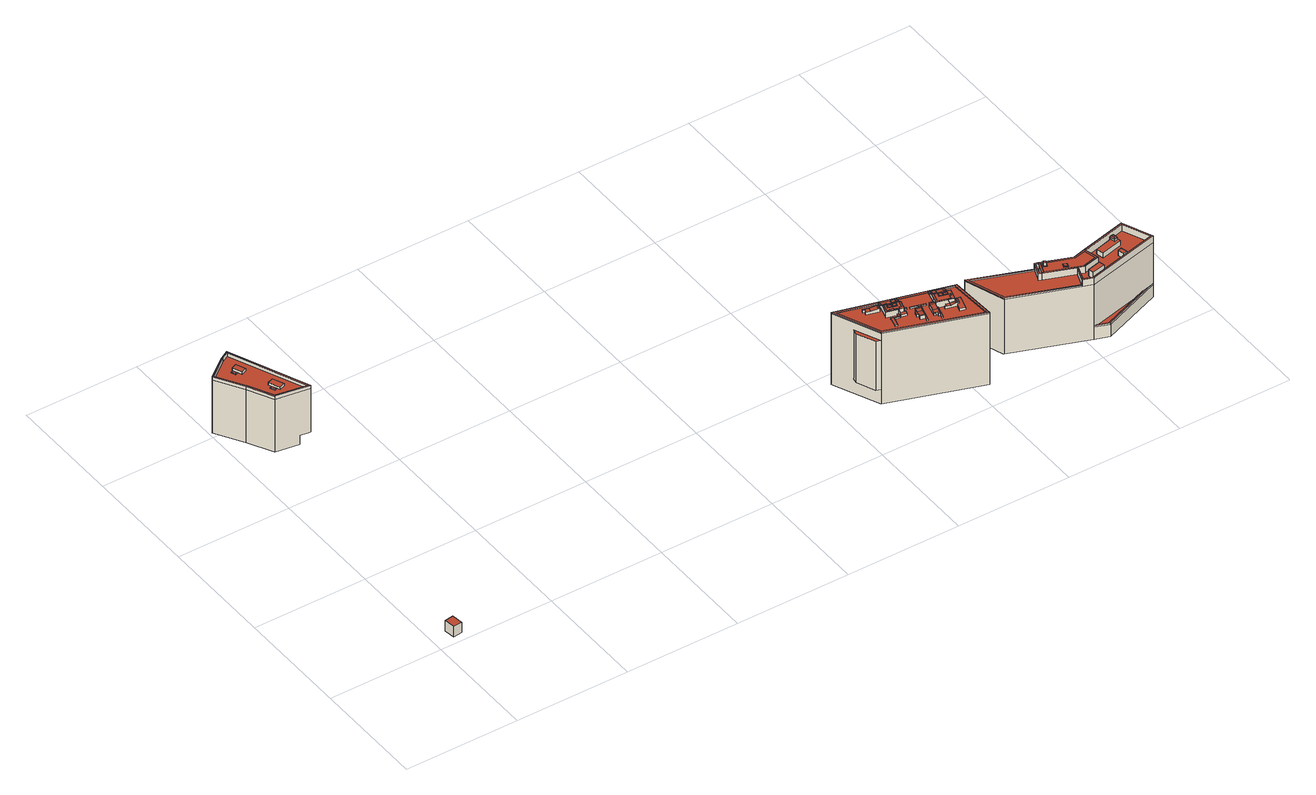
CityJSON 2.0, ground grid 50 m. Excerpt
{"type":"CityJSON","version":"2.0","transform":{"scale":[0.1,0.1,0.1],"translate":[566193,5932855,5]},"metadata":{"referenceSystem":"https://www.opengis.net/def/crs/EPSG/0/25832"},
"CityObjects":{
"building1":{"type":"Building","attributes":{"Grundfläche 2D":"18.792510","Grundhöhe NN":"8.189"},"geometry":[{"type":"Solid","lod":"3","boundaries":[[[[0,1,2,3]],[[4,5,3,2]],[[5,6,0,3]],[[6,7,1,0]],[[7,4,2,1]],[[7,6,5,4]]]],"semantics":{"surfaces":[{"type":"RoofSurface"},{"type":"WallSurface"},{"type":"GroundSurface"}],"values":[[0,1,1,1,1,2]]}}]},
"building2":{"type":"Building","attributes":{"Grundfläche 2D":"295.509758","Grundhöhe NN":"7.621"},"children":["building2-1","building2-2","building2-3"],"geometry":[{"type":"MultiSurface","lod":"3","boundaries":[[[8,9,10,11]],[[12,13,14,15,16,17,18,19,20,21,22,23,24,25]],[[26,27,28,29]],[[30,31,32,33,34,35,36,37,38,39,40,41],[42,43,44,45],[46,47,48,49]],[[9,8,48,47]],[[47,46,10,9]],[[46,49,11,10]],[[49,48,8,11]],[[39,50,18,17]],[[50,51,52,20,19,18]],[[52,53,21,20]],[[53,54,22,21]],[[35,23,22,54]],[[25,24,34,33]],[[33,32,31,13,12,25]],[[14,13,31,30]],[[30,41,15,14]],[[16,15,41,40]],[[45,44,27,26]],[[44,43,28,27]],[[29,28,43,42]],[[42,45,26,29]],[[55,56,57,58,52,51,50,59]],[[60,53,52,58]],[[54,53,60,61]],[[35,54,61,62]],[[63,64,65,66,67,39,38,37,36,35,62,68]],[[50,39,67,59]],[[55,64,63,56]],[[57,56,63,68,62,61,60,58]],[[67,66,65,64,55,59]]],"semantics":{"surfaces":[{"type":"RoofSurface"},{"type":"WallSurface"},{"type":"GroundSurface"},{"type":"OuterCeilingSurface"}],"values":[0,0,0,0,1,1,1,1,1,1,1,1,1,1,1,1,1,1,1,1,1,1,1,1,1,1,1,1,1,2,3]}}]},
"building2-1":{"type":"BuildingInstallation","parents":["building2"],"geometry":[{"type":"MultiSurface","lod":"3","boundaries":[[[24,23,69,70,71,17,16,72]],[[35,36,37,38,39,17,71,70,69,23]],[[40,73,34,24,72,16]]],"semantics":{"surfaces":[{"type":"RoofSurface"},{"type":"WallSurface"}],"values":[0,1,1]}}]},
"building2-2":{"type":"BuildingInstallation","parents":["building2"],"geometry":[{"type":"MultiSurface","lod":"3","boundaries":[[[74,75,76,77]],[[77,76,78,79]],[[74,77,79,80]],[[80,81,75,74]],[[81,78,76,75]]],"semantics":{"surfaces":[{"type":"RoofSurface"},{"type":"WallSurface"}],"values":[0,1,1,1,1]}}]},
"building2-3":{"type":"BuildingInstallation","parents":["building2"],"geometry":[{"type":"MultiSurface","lod":"3","boundaries":[[[82,83,84,85]],[[86,87,85,84]],[[82,85,87,88]],[[88,89,83,82]],[[84,83,89,86]]],"semantics":{"surfaces":[{"type":"RoofSurface"},{"type":"WallSurface"}],"values":[0,1,1,1,1]}}]},
"building3":{"type":"Building","attributes":{"Grundfläche 2D":"839.126393","Grundhöhe NN":"5.537"},"children":["building3-1","building3-2","building3-3","building3-4","building3-5","building3-6","building3-7","building3-8","building3-9","building3-10","building3-11","building3-12","building3-13","building3-14","building3-15","building3-16","building3-17","building3-18","building3-19","building3-20","building3-21","building3-22","building3-23","building3-24","building3-25","building3-26"],"geometry":[{"type":"MultiSurface","lod":"3","boundaries":[[[90,91,92,93]],[[91,94,95,92]],[[94,96,97,98,99,100,101,95]],[[102,103,104,105,106,107,108,109,110]],[[111,112,113,114]],[[112,115,116,113]],[[117,118,119,120,121,111,114,122,123,124,125,126]],[[127,128,129,130,131,132,133,134,135,136],[137,138,139,140,141,142,143,144],[145,146,147,148,149,150,151,152,153,154,155,156,157],[158,159,160,161,162,163,164,165],[166,167,168,169,170,171,172,173]],[[174,175,176,177]],[[178,177,176,179,180,181,182,183,184,185,186,175,174,187]],[[188,189,190,191]],[[192,193,194,195,188,191,196,197]],[[189,198,199,190]],[[200,201,202,203]],[[91,90,170,169,96,94]],[[169,168,97,96]],[[168,167,98,97]],[[167,166,99,98]],[[166,173,100,99]],[[173,172,101,100]],[[95,101,172,171,93,92]],[[171,170,90,93]],[[135,134,176,175]],[[204,205,174,177]],[[134,133,179,176]],[[133,132,180,179]],[[132,131,181,180]],[[182,130,129,183]],[[136,135,175,186]],[[205,206,187,174]],[[190,199,164,163,196,191]],[[160,159,194,193]],[[206,207,178,187]],[[207,204,177,178]],[[140,139,110,109]],[[148,208,116,115,149]],[[188,195,158,165,198,189]],[[199,198,165,164]],[[163,162,197,196]],[[162,161,192,197]],[[161,160,193,192]],[[159,158,195,194]],[[141,140,109,108]],[[139,138,102,110]],[[138,137,103,102]],[[153,152,151,209,210,150,149,115,112,111,121,120]],[[113,116,208,211,122,114]],[[156,155,118,117]],[[211,212,213,124,123,122]],[[145,157,126,125,124,213,146]],[[157,156,117,126]],[[155,154,153,120,119,118]],[[203,202,214,215]],[[200,203,215,216]],[[201,200,216,217]],[[214,202,201,207,206,218,219,217]],[[207,201,217,219,220,204]],[[205,204,220,221]],[[206,205,221,218]],[[217,216,215,214]],[[221,220,219,218]]],"semantics":{"surfaces":[{"type":"RoofSurface"},{"type":"WallSurface"},{"type":"GroundSurface"}],"values":[0,0,0,0,0,0,0,0,0,0,0,0,0,0,1,1,1,1,1,1,1,1,1,1,1,1,1,1,1,1,1,1,1,1,1,1,1,1,1,1,1,1,1,1,1,1,1,1,1,1,1,1,1,1,1,1,1,1,1,2,2]}}]},
"building3-1":{"type":"BuildingInstallation","parents":["building3"],"geometry":[{"type":"MultiSurface","lod":"3","boundaries":[[[222,223,224,225,226,227]],[[224,223,228,229]],[[225,186,185,226]],[[185,184,227,226]],[[227,184,183,222]]],"semantics":{"surfaces":[{"type":"RoofSurface"},{"type":"WallSurface"}],"values":[0,1,1,1,1]}}]},
"building3-2":{"type":"BuildingInstallation","parents":["building3"],"geometry":[{"type":"MultiSurface","lod":"3","boundaries":[[[230,231,232,233]],[[231,230,234,235]],[[235,236,232,231]],[[232,236,237,233]]],"semantics":{"surfaces":[{"type":"RoofSurface"},{"type":"WallSurface"}],"values":[0,1,1,1]}}]},
"building3-3":{"type":"BuildingInstallation","parents":["building3"],"geometry":[{"type":"MultiSurface","lod":"3","boundaries":[[[238,239,240,241,242]],[[240,239,243,244]],[[241,240,244,245]],[[246,238,242,241,245,247]],[[239,238,246,243]]],"semantics":{"surfaces":[{"type":"RoofSurface"},{"type":"WallSurface"}],"values":[0,1,1,1,1]}}]},
"building3-4":{"type":"BuildingInstallation","parents":["building3"],"geometry":[{"type":"MultiSurface","lod":"3","boundaries":[[[248,249,250,251],[252,253,254,255,256]],[[250,249,257,258]],[[251,250,258,259]],[[249,248,260,257]]],"semantics":{"surfaces":[{"type":"RoofSurface"},{"type":"WallSurface"}],"values":[0,1,1,1]}}]},
"building3-5":{"type":"BuildingInstallation","parents":["building3"],"geometry":[{"type":"MultiSurface","lod":"3","boundaries":[[[261,262,263,264]],[[262,261,265,266]],[[263,262,266,267]],[[264,263,267,268]],[[261,264,268,265]]],"semantics":{"surfaces":[{"type":"RoofSurface"},{"type":"WallSurface"}],"values":[0,1,1,1,1]}}]},
"building3-6":{"type":"BuildingInstallation","parents":["building3"],"geometry":[{"type":"MultiSurface","lod":"3","boundaries":[[[269,270,271,272,273]],[[274,271,270]],[[275,271,274,276]],[[277,275,276,278,279,280]],[[281,272,271]],[[272,281,282,283,273]],[[279,278,284,285]],[[285,286,280,279]],[[286,287,277,280]],[[281,271,275,277,287,141,108,107]],[[107,106,282,281]],[[106,105,283,282]],[[283,105,104,269,273]]],"semantics":{"surfaces":[{"type":"RoofSurface"},{"type":"WallSurface"}],"values":[0,0,0,0,0,0,1,1,1,1,1,1,1]}}]},
"building3-7":{"type":"BuildingInstallation","parents":["building3"],"geometry":[{"type":"MultiSurface","lod":"3","boundaries":[[[288,289,290,291]],[[291,290,292,293]],[[288,291,293,294]],[[289,288,294,295]],[[290,289,295,292]]],"semantics":{"surfaces":[{"type":"RoofSurface"},{"type":"WallSurface"}],"values":[0,1,1,1,1]}}]},
"building3-8":{"type":"BuildingInstallation","parents":["building3"],"geometry":[{"type":"MultiSurface","lod":"3","boundaries":[[[296,297,298,299]],[[300,301,297,296]],[[301,302,298,297]],[[302,303,299,298]]],"semantics":{"surfaces":[{"type":"RoofSurface"},{"type":"WallSurface"}],"values":[0,1,1,1]}}]},
"building3-9":{"type":"BuildingInstallation","parents":["building3"],"geometry":[{"type":"MultiSurface","lod":"3","boundaries":[[[304,305,306,307],[308,309,310,311]],[[307,306,312,313]],[[314,304,307,313]],[[312,306,305,315]]],"semantics":{"surfaces":[{"type":"RoofSurface"},{"type":"WallSurface"}],"values":[0,1,1,1]}}]},
"building3-10":{"type":"BuildingInstallation","parents":["building3"],"geometry":[{"type":"MultiSurface","lod":"3","boundaries":[[[316,317,210,209]],[[318,319,317,316]],[[319,150,210,317]],[[151,318,316,209]]],"semantics":{"surfaces":[{"type":"RoofSurface"},{"type":"WallSurface"}],"values":[0,1,1,1]}}]},
"building3-11":{"type":"BuildingInstallation","parents":["building3"],"geometry":[{"type":"MultiSurface","lod":"3","boundaries":[[[320,321,322,323,324,325]],[[320,325,326,327]],[[327,328,321,320]],[[328,329,322,321]],[[322,329,330,323]]],"semantics":{"surfaces":[{"type":"RoofSurface"},{"type":"WallSurface"}],"values":[0,1,1,1,1]}}]},
"building3-12":{"type":"BuildingInstallation","parents":["building3"],"geometry":[{"type":"MultiSurface","lod":"3","boundaries":[[[331,332,333,334,335,336],[243,246,247,245,244]],[[336,335,337,338]],[[339,340,334,333,332,331,341]],[[335,334,340,337]]],"semantics":{"surfaces":[{"type":"RoofSurface"},{"type":"WallSurface"}],"values":[0,1,1,1]}}]},
"building3-13":{"type":"BuildingInstallation","parents":["building3"],"geometry":[{"type":"MultiSurface","lod":"3","boundaries":[[[342,343,344,345]],[[345,344,311,310]],[[342,345,310,309]],[[343,342,309,308]],[[344,343,308,311]]],"semantics":{"surfaces":[{"type":"RoofSurface"},{"type":"WallSurface"}],"values":[0,1,1,1,1]}}]},
"building3-14":{"type":"BuildingInstallation","parents":["building3"],"geometry":[{"type":"MultiSurface","lod":"3","boundaries":[[[346,347,348,349,350],[266,265,268,267]],[[349,348,351,352]],[[350,349,352,353]],[[354,347,346,350,353,355]],[[348,347,354,351]]],"semantics":{"surfaces":[{"type":"RoofSurface"},{"type":"WallSurface"}],"values":[0,1,1,1,1]}}]},
"building3-15":{"type":"BuildingInstallation","parents":["building3"],"geometry":[{"type":"MultiSurface","lod":"3","boundaries":[[[356,357,358,359],[292,295,294,293]],[[359,358,360,361]],[[356,359,361,362]],[[357,356,362,363]],[[358,357,363,360]]],"semantics":{"surfaces":[{"type":"RoofSurface"},{"type":"WallSurface"}],"values":[0,1,1,1,1]}}]},
"building3-16":{"type":"BuildingInstallation","parents":["building3"],"geometry":[{"type":"MultiSurface","lod":"3","boundaries":[[[364,365,366,367,368]],[[364,368,253,252]],[[255,366,365,364,252,256]],[[367,366,255,254]],[[368,367,254,253]]],"semantics":{"surfaces":[{"type":"RoofSurface"},{"type":"WallSurface"}],"values":[0,1,1,1,1]}}]},
"building3-17":{"type":"BuildingInstallation","parents":["building3"],"geometry":[{"type":"MultiSurface","lod":"3","boundaries":[[[369,370,371,372,373]],[[369,373,374,375]],[[376,370,369,375,377]],[[376,371,370]],[[372,371,376,378]],[[373,372,378,374]]],"semantics":{"surfaces":[{"type":"RoofSurface"},{"type":"WallSurface"}],"values":[0,1,1,1,1,1]}}]},
"building3-18":{"type":"BuildingInstallation","parents":["building3"],"geometry":[{"type":"MultiSurface","lod":"3","boundaries":[[[379,380,381,382,383,384,385,386]],[[380,379,387,388]],[[388,389,381,380]],[[390,382,381,389]],[[390,391,383,382]],[[391,392,384,383]],[[385,384,392,393]],[[386,385,393,394]]],"semantics":{"surfaces":[{"type":"RoofSurface"},{"type":"WallSurface"}],"values":[0,1,1,1,1,1,1,1]}}]},
"building3-19":{"type":"BuildingInstallation","parents":["building3"],"geometry":[{"type":"MultiSurface","lod":"3","boundaries":[[[395,396,213,212,211,208,397,398,399,400,401,402]],[[208,148,403,397]],[[403,404,398,397]],[[404,405,399,398]],[[405,406,400,399]],[[406,407,401,400]],[[407,408,402,401]],[[408,409,395,402]],[[409,410,396,395]],[[410,146,213,396]]],"semantics":{"surfaces":[{"type":"RoofSurface"},{"type":"WallSurface"}],"values":[0,1,1,1,1,1,1,1,1,1]}}]},
"building3-20":{"type":"BuildingInstallation","parents":["building3"],"geometry":[{"type":"MultiSurface","lod":"3","boundaries":[[[411,412,413,414]],[[411,414,415,416]],[[416,417,412,411]],[[412,417,418,413]]],"semantics":{"surfaces":[{"type":"RoofSurface"},{"type":"WallSurface"}],"values":[0,1,1,1]}}]},
"building3-21":{"type":"BuildingInstallation","parents":["building3"],"geometry":[{"type":"MultiSurface","lod":"3","boundaries":[[[419,420,421,422,260,248,251,259]],[[314,313,312,315,421,420,423,424,425,426,427],[352,351,354,355,353]],[[258,257,260,422,229,228,419,259]],[[183,129,415,414,428,429,430,431]],[[300,296,432,428,414,413,418]],[[303,284,278,276,433,434,435,432,296,299]],[[270,436,437,433,276,274]],[[103,137,438,439,436,270,269,104]],[[439,438,440,441]],[[442,441,440,136,186]]],"semantics":{"surfaces":[{"type":"RoofSurface"},{"type":"WallSurface"}],"values":[0,0,0,1,1,1,1,1,1,1]}}]},
"building3-22":{"type":"BuildingInstallation","parents":["building3"],"geometry":[{"type":"MultiSurface","lod":"3","boundaries":[[[443,444,445,446,341,331,336,338,447,448,449,450]],[[445,444,451,452,453,454,455,456,457,458],[459,460,461,462],[363,362,361,360]],[[463,464,447,338,337,340,339,341,446,465]],[[464,463,182,181]],[[131,466,467,468,469,470,181]],[[325,471,472,326]],[[471,325,324,473]],[[379,386,474,467,466,387]],[[471,386,394,472]],[[386,471,474]],[[475,473,324,323]],[[230,476,475,323,330,234]],[[230,233,477]],[[478,476,230,477]],[[182,479,480,481,477,233,237,130]]],"semantics":{"surfaces":[{"type":"RoofSurface"},{"type":"WallSurface"}],"values":[0,0,0,1,1,1,1,1,1,1,1,1,1,1,1]}}]},
"building3-23":{"type":"BuildingInstallation","parents":["building3"],"geometry":[{"type":"MultiSurface","lod":"3","boundaries":[[[482,483,484,485,486,487,488,489,490,491]],[[492,493,488,487]],[[494,495,496,497,498,499,500,491,490,501,502,503,504,505,506,507,508,509,510,511,512]],[[513,514,515,516,511,510]],[[517,518,515,514]],[[492,464,181,493]],[[517,182,463,518]],[[498,497,454,453]],[[181,470,469,468,467,501,490,489,488,493]],[[504,473,475,505]],[[475,476,506,505]],[[476,478,477,508,507,506]],[[479,182,517,514,513,510,509,508,477,481,480]],[[448,447,464,492,487,486,485]],[[467,474,502,501]],[[474,471,503,502]],[[471,472,471,503]],[[471,473,504,503]],[[518,463,465,446,445,458,512,511,516,515]],[[494,512,458,457]],[[495,494,457,456]],[[496,495,456,455]],[[497,496,455,454]],[[499,498,453,452]],[[500,499,452,451]],[[482,491,500,451,444,443]]],"semantics":{"surfaces":[{"type":"RoofSurface"},{"type":"WallSurface"}],"values":[0,0,0,0,0,1,1,1,1,1,1,1,1,1,1,1,1,1,1,1,1,1,1,1,1,1]}}]},
"building3-24":{"type":"BuildingInstallation","parents":["building3"],"geometry":[{"type":"MultiSurface","lod":"3","boundaries":[[[223,222,519,520]],[[519,521,522,523,520]],[[305,304,524,525,526,527,528,523,522,529,530,531,532,533,534,535,536,537,538]],[[539,540,541,538,537]],[[540,225,224,541]],[[529,428,432,530]],[[436,535,534,533,433,437]],[[536,535,436,439]],[[540,539,537,441,442,186,225]],[[183,431,430,429,428,529,522,521,519,222]],[[433,533,532,531,530,432,435,434]],[[439,441,537,536]],[[229,422,421,315,305,538,541,224]],[[524,304,314,427]],[[525,524,427,426]],[[526,525,426,425]],[[527,526,425,424]],[[528,527,424,423]],[[423,420,419,228,223,520,523,528]]],"semantics":{"surfaces":[{"type":"RoofSurface"},{"type":"WallSurface"}],"values":[0,0,0,0,0,1,1,1,1,1,1,1,1,1,1,1,1,1,1]}}]},
"building3-25":{"type":"BuildingInstallation","parents":["building3"],"geometry":[{"type":"MultiSurface","lod":"3","boundaries":[[[542,543,544,485,484]],[[544,543,450,449]],[[485,544,449,448]],[[483,542,484]],[[543,542,483,482,443,450]]],"semantics":{"surfaces":[{"type":"RoofSurface"},{"type":"WallSurface"}],"values":[0,1,1,1,1]}}]},
"building3-26":{"type":"BuildingInstallation","parents":["building3"],"geometry":[{"type":"MultiSurface","lod":"3","boundaries":[[[545,546,547,548],[375,374,378,376,377]],[[548,547,459,462]],[[545,548,462,461]],[[546,545,461,460]],[[547,546,460,459]]],"semantics":{"surfaces":[{"type":"RoofSurface"},{"type":"WallSurface"}],"values":[0,1,1,1,1]}}]},
"building4":{"type":"Building","attributes":{"Grundfläche 2D":"1308.610536","Grundhöhe NN":"7.476"},"children":["building4-1","building4-2","building4-3","building4-4","building4-5","building4-6","building4-7","building4-8"],"geometry":[{"type":"MultiSurface","lod":"3","boundaries":[[[549,550,551,552,553,554]],[[555,556,557,558,559,560,561,562,563,564,565,566,567,568,569,570,571,572]],[[573,574,575,576,577,578,579,580,581,582,583,584,585,586]],[[587,588,589,590,591,592,593,594,595,596,597]],[[570,598,599,600,559,558,571]],[[601,602,603,604]],[[605,606,607,608,609,564,563,610,611,612,613,599,598,614]],[[615,616,617,618]],[[619,620,621]],[[622,623,624,625,626,627]],[[628,629,630,631,632,633,634,635,636,637]],[[638,639,640,641,642,643,644,645,646,647,648],[649,650,651,652,653,654,655,656,657,658,659,660,661],[662,663,664,665]],[[666,667,668,669,670,671]],[[672,673,631,630,629,674,675]],[[631,673,676,632]],[[628,677,674,629]],[[642,641,678,679,680,643]],[[641,640,639,681,682,678]],[[683,684,681,639,638,648]],[[685,686,554,553]],[[687,685,553,552]],[[550,549,620,619]],[[619,621,551,550]],[[678,682,681,561,560,559]],[[681,684,683,563,562,561]],[[688,689,565,564]],[[689,676,566,565]],[[673,672,675,569,568,567]],[[627,626,572,571]],[[626,625,555,572]],[[556,555,625,624]],[[624,623,557,556]],[[558,557,623,622]],[[576,575,658,657]],[[577,576,657,656]],[[656,655,578,577]],[[655,654,579,578]],[[654,653,580,579]],[[653,652,581,580]],[[652,651,582,581]],[[651,650,649,584,583,582]],[[649,661,585,584]],[[633,690,595,594]],[[595,690,691,692,587,597,596]],[[692,693,589,588,587]],[[591,590,637,636]],[[592,591,636,635]],[[635,634,593,592]],[[674,677,598,570]],[[559,600,599,680,679,678]],[[622,627,571,558]],[[604,603,662,665]],[[665,664,601,604]],[[602,601,664,663]],[[603,602,663,662]],[[648,647,610,563,683]],[[611,610,647,646]],[[646,645,612,611]],[[612,645,644,613]],[[643,680,599,613,644]],[[628,637,590,614,598,677]],[[590,589,605,614]],[[693,694,695,607,606,605,589]],[[695,696,608,607]],[[696,697,609,608]],[[697,698,688,564,609]],[[615,618,667,666]],[[699,700,617,616]],[[700,699,701,702]],[[685,687,703,704]],[[686,685,704,705]],[[692,691,690,617,700,702,706,707]],[[703,687,552,695,694,693,692,707,708]],[[621,620,549,554,696,695,552,551]],[[616,697,696,554,686,705,701,699]],[[666,671,698,697,616,615]],[[688,670,669,689]],[[618,617,690,633,632,676,689,669,668,667]],[[707,706,702,701,705,704,703,708]]],"semantics":{"surfaces":[{"type":"RoofSurface"},{"type":"WallSurface"},{"type":"GroundSurface"}],"values":[0,0,0,0,0,0,0,0,0,0,0,0,0,1,1,1,1,1,1,1,1,1,1,1,1,1,1,1,1,1,1,1,1,1,1,1,1,1,1,1,1,1,1,1,1,1,1,1,1,1,1,1,1,1,1,1,1,1,1,1,1,1,1,1,1,1,1,1,1,1,1,1,1,1,1,1,1,1,2]}}]},
"building4-1":{"type":"BuildingInstallation","parents":["building4"],"geometry":[{"type":"MultiSurface","lod":"3","boundaries":[[[709,710,711,712]],[[712,711,713,714]],[[709,712,714,715]],[[710,709,715,716]],[[711,710,716,713]]],"semantics":{"surfaces":[{"type":"RoofSurface"},{"type":"WallSurface"}],"values":[0,1,1,1,1]}}]},
"building4-2":{"type":"BuildingInstallation","parents":["building4"],"geometry":[{"type":"MultiSurface","lod":"3","boundaries":[[[717,718,719,720]],[[720,719,721,722]],[[717,720,722,723]],[[718,717,723,724]],[[719,718,724,721]]],"semantics":{"surfaces":[{"type":"RoofSurface"},{"type":"WallSurface"}],"values":[0,1,1,1,1]}}]},
"building4-3":{"type":"BuildingInstallation","parents":["building4"],"geometry":[{"type":"MultiSurface","lod":"3","boundaries":[[[725,726,727,728,729,730]],[[725,730,731,732,733,734,735]],[[728,736,737,729]],[[738,733,732,731,737,736]],[[731,730,729,737]],[[739,740,741,742,728,727,726,725]],[[728,742,658,575,574,736]],[[574,573,586,733,738,736]],[[733,586,585,661,739,725,735,734]]],"semantics":{"surfaces":[{"type":"RoofSurface"},{"type":"WallSurface"}],"values":[0,0,0,0,0,1,1,1,1]}}]},
"building4-4":{"type":"BuildingInstallation","parents":["building4"],"geometry":[{"type":"MultiSurface","lod":"3","boundaries":[[[743,744,745,746]],[[747,748,746,745]],[[743,746,748,749]],[[749,750,744,743]],[[745,744,750,747]]],"semantics":{"surfaces":[{"type":"RoofSurface"},{"type":"WallSurface"}],"values":[0,1,1,1,1]}}]},
"building4-5":{"type":"BuildingInstallation","parents":["building4"],"geometry":[{"type":"MultiSurface","lod":"3","boundaries":[[[751,752,753,754],[721,724,723,722]],[[752,751,755,756]],[[756,757,753,752]],[[757,758,754,753]],[[751,754,758,755]]],"semantics":{"surfaces":[{"type":"RoofSurface"},{"type":"WallSurface"}],"values":[0,1,1,1,1]}}]},
"building4-6":{"type":"BuildingInstallation","parents":["building4"],"geometry":[{"type":"MultiSurface","lod":"3","boundaries":[[[759,760,761,762],[715,714,713,716]],[[763,764,762,761]],[[759,762,764,765]],[[765,766,760,759]],[[761,760,766,763]]],"semantics":{"surfaces":[{"type":"RoofSurface"},{"type":"WallSurface"}],"values":[0,1,1,1,1]}}]},
"building4-7":{"type":"BuildingInstallation","parents":["building4"],"geometry":[{"type":"MultiSurface","lod":"3","boundaries":[[[767,567,566,768,769,570,569,770]],[[632,633,594,768,566,676]],[[769,768,594,593,634,771]],[[629,674,570,769,771]],[[772,770,569,675,630]],[[767,770,772,773]],[[631,673,567,767,773]]],"semantics":{"surfaces":[{"type":"RoofSurface"},{"type":"WallSurface"}],"values":[0,1,1,1,1,1,1]}}]},
"building4-8":{"type":"BuildingInstallation","parents":["building4"],"geometry":[{"type":"MultiSurface","lod":"3","boundaries":[[[774,775,776,777]],[[778,779,777,776]],[[779,780,774,777]],[[780,781,775,774]],[[781,778,776,775]],[[781,780,779,778]]],"semantics":{"surfaces":[{"type":"RoofSurface"},{"type":"WallSurface"},{"type":"OuterCeilingSurface"}],"values":[0,1,1,1,1,2]}}]}
},
"vertices":[
[103,12,82],[97,60,82],[58,55,82],[65,7,82],[58,55,32],[65,7,32],[103,12,32],[97,60,32],
[116,1518,293],[93,1508,293],[111,1467,293],[134,1477,293],[77,1390,297],[8,1502,297],[93,1569,297],[125,1586,297],[265,1262,297],[275,1254,297],[128,1594,297],[91,1574,297],[90,1574,297],[0,1503,297],[72,1386,297],[128,1279,297],[132,1284,297],[78,1389,297],[181,1372,293],[157,1362,293],[178,1313,293],[202,1324,293],[93,1569,282],[8,1502,282],[77,1390,282],[78,1389,282],[132,1284,282],[128,1279,282],[131,1278,282],[263,1256,282],[264,1256,282],[275,1254,282],[265,1262,282],[125,1586,282],[202,1324,282],[178,1313,282],[157,1362,282],[181,1372,282],[111,1467,282],[93,1508,282],[116,1518,282],[134,1477,282],[128,1594,282],[91,1574,282],[90,1574,282],[0,1503,282],[72,1386,282],[94,1576,71],[94,1576,26],[91,1574,26],[90,1574,26],[128,1594,71],[0,1503,26],[72,1386,26],[128,1279,26],[230,1262,26],[230,1262,71],[263,1256,71],[264,1256,71],[275,1254,71],[131,1278,26],
[131,1278,297],[263,1256,297],[264,1256,297],[264,1262,297],[264,1262,282],
[90,1478,286],[99,1482,286],[91,1501,286],[82,1497,286],[91,1501,282],[82,1497,282],[90,1478,282],[99,1482,282],
[159,1321,286],[168,1325,286],[160,1344,286],[151,1340,286],[160,1344,282],[151,1340,282],[159,1321,282],[168,1325,282],
[2401,273,365],[2400,266,365],[2419,261,365],[2421,268,365],[2393,241,360],[2413,236,360],[2387,220,360],[2392,219,360],[2393,222,360],[2402,219,360],[2400,210,360],[2405,208,360],[2520,243,360],[2493,250,360],[2490,239,360],[2502,236,360],[2496,215,360],[2490,216,360],[2489,217,360],[2481,189,360],[2503,183,360],[2339,264,360],[2332,237,365],[2352,232,365],[2359,259,360],[2330,232,365],[2350,226,365],[2350,280,360],[2350,283,360],[2349,283,360],[2345,284,360],[2344,282,360],[2367,285,360],[2364,286,360],[2361,287,360],[2361,286,360],[2359,277,360],[2505,328,349],[2443,345,349],[2442,341,349],[2322,374,349],[2252,393,349],[2091,437,349],[2170,255,349],[2555,124,349],[2546,313,349],[2504,324,349],[2493,250,349],[2520,243,349],[2503,183,349],[2481,189,349],[2489,217,349],[2496,215,349],[2502,236,349],[2490,239,349],[2361,286,349],[2361,287,349],[2367,285,349],[2350,226,349],[2330,232,349],[2335,248,349],[2340,267,349],[2344,282,349],[2345,284,349],[2349,283,349],[2350,283,349],[2350,280,349],[2359,277,349],[2178,369,349],[2179,374,349],[2182,373,349],[2185,382,349],[2175,385,349],[2177,390,349],[2236,374,349],[2231,354,349],[2402,219,349],[2393,222,349],[2392,219,349],[2387,220,349],[2401,273,349],[2421,268,349],[2405,208,349],[2400,210,349],[2555,318,353],[2546,313,353],[2555,124,353],[2564,113,353],[2165,248,353],[2170,255,353],[2091,437,353],[2252,393,353],[2322,374,353],[2442,341,353],[2443,345,353],[2505,328,353],[2504,324,353],[2077,448,353],[2198,363,360],[2225,355,365],[2230,375,365],[2203,383,360],[2185,382,360],[2182,373,360],[2179,374,360],[2178,369,360],[2177,390,360],[2175,385,360],[2231,354,365],[2236,374,365],[2145,256,313],[2165,248,313],[2117,357,313],[2111,334,313],[2564,113,349],[2555,318,349],[2077,448,349],[2165,248,349],[2350,226,355],[2340,267,359],[2335,248,359],[2367,285,355],[2364,286,355],[2361,287,355],[2117,357,75],[2111,334,75],[2145,256,75],[2165,248,75],[2077,448,5],[2165,248,5],[2564,113,5],[2555,318,5],
[2442,341,354],[2448,339,354],[2498,326,354],[2504,324,354],[2505,328,354],[2443,345,354],[2448,339,353],[2498,326,353],
[2305,311,355],[2321,307,355],[2323,312,355],[2307,316,355],[2305,311,349],[2321,307,349],[2323,312,349],[2307,316,349],
[2311,373,358],[2297,377,358],[2294,365,358],[2307,361,358],[2308,364,358],[2297,377,357],[2294,365,357],[2307,361,357],[2311,373,357],[2308,364,357],
[2464,317,357],[2468,332,357],[2451,337,357],[2447,321,357],[2452,335,357],[2466,331,357],[2463,319,357],[2449,322,357],[2450,326,357],[2468,332,353],[2451,337,353],[2448,326,353],[2465,322,353],
[2451,288,379],[2448,276,379],[2460,273,379],[2464,284,379],[2451,288,378],[2448,276,378],[2460,273,378],[2464,284,378],
[2490,239,364],[2488,232,364],[2489,217,366],[2494,231,366],[2496,238,366],[2476,236,362],[2464,223,360],[2468,238,360],[2443,229,360],[2453,242,360],[2450,233,360],[2444,234,360],[2490,216,366],[2496,215,366],[2502,236,366],[2453,242,349],[2450,233,349],[2444,234,349],[2443,229,349],
[2266,325,379],[2269,335,379],[2255,338,379],[2253,329,379],[2255,338,378],[2253,329,378],[2266,325,378],[2269,335,378],
[2418,252,355],[2401,192,355],[2407,191,355],[2423,250,355],[2418,252,349],[2401,192,349],[2407,191,349],[2423,250,349],
[2481,265,378],[2485,278,378],[2468,283,378],[2464,270,378],[2482,277,378],[2480,268,378],[2466,271,378],[2469,281,378],[2468,283,376],[2464,270,376],[2481,265,376],[2485,278,376],
[2333,269,359],[2328,250,359],[2333,269,349],[2328,250,349],
[2281,284,359],[2303,278,359],[2307,293,359],[2301,294,359],[2300,293,359],[2285,297,359],[2285,297,349],[2281,284,349],[2303,278,349],[2307,293,349],[2301,294,349],
[2309,359,357],[2310,363,357],[2311,367,357],[2313,374,357],[2296,379,357],[2292,363,357],[2296,379,353],[2293,368,353],[2311,367,353],[2313,374,353],[2310,363,353],
[2480,268,379],[2482,277,379],[2469,281,379],[2466,271,379],
[2465,282,378],[2466,286,378],[2450,290,378],[2446,275,378],[2462,271,378],[2450,290,376],[2446,275,376],[2462,271,376],[2466,286,376],[2465,282,376],
[2268,323,378],[2271,336,378],[2254,341,378],[2250,328,378],[2254,341,376],[2250,328,376],[2268,323,376],[2271,336,376],
[2452,335,358],[2450,326,358],[2449,322,358],[2463,319,358],[2466,331,358],
[2275,335,379],[2272,324,379],[2272,323,379],[2285,320,379],[2288,332,379],[2288,332,378],[2275,335,378],[2272,323,378],[2272,324,378],[2285,320,378],
[2273,301,355],[2270,286,355],[2241,294,355],[2230,250,355],[2240,248,355],[2250,287,355],[2274,280,355],[2279,299,355],[2273,301,349],[2270,286,349],[2241,294,349],[2230,250,349],[2240,248,349],[2250,287,349],[2274,280,349],[2279,299,349],
[2335,303,355],[2364,295,355],[2346,211,355],[2351,209,355],[2374,292,355],[2395,286,355],[2397,291,355],[2336,308,355],[2346,211,349],[2351,209,349],[2374,292,349],[2395,286,349],[2397,291,349],[2336,308,349],[2335,303,349],[2364,295,349],
[2410,288,355],[2408,282,355],[2425,278,355],[2426,283,355],[2426,283,349],[2410,288,349],[2408,282,349],[2425,278,349],
[2445,327,353],[2437,297,376],[2486,284,376],[2494,314,353],[2425,256,376],[2478,241,376],[2481,255,376],[2487,253,376],[2490,263,376],[2426,283,376],[2430,299,376],[2438,329,353],[2439,332,353],[2418,252,376],[2461,240,376],[2460,240,376],[2459,240,376],[2488,232,376],[2476,236,376],[2501,280,349],[2501,280,376],[2493,282,349],[2493,282,376],[2501,312,353],
[2247,351,375],[2247,349,376],[2305,333,376],[2313,363,353],[2255,379,353],[2252,370,359],[2270,366,359],[2265,346,375],[2238,316,376],[2250,313,376],[2251,317,376],[2265,313,376],[2264,309,376],[2286,303,376],[2288,308,376],[2298,306,376],[2274,337,376],[2290,333,376],[2286,318,376],[2270,322,376],[2316,375,353],[2258,391,353],[2314,366,353],[2230,312,349],[2230,312,376],[2240,351,376],[2248,380,353],[2249,384,353],[2280,299,376],[2280,299,349],[2300,293,376],[2279,299,376],[2301,294,376],[2304,306,376],[2306,313,376],[2305,308,376],[2319,361,353],[2311,332,376],[2306,314,376],
[2247,351,376],[2245,351,376],[2251,371,362],[2252,370,362],[2255,379,357],[2256,382,354],[2249,384,354],[2248,380,357],[2240,351,377],[2247,349,377],[2258,391,354],[2252,393,354],[2288,308,377],[2286,303,377],[2264,309,377],[2265,313,377],[2251,317,377],[2250,313,377],[2238,316,377],[2230,312,377],[2279,299,377],[2280,299,377],[2300,293,377],[2301,294,377],[2304,306,377],[2305,308,377],[2306,313,377],[2306,314,377],[2311,332,377],[2305,333,377],[2298,306,377],[2319,361,357],[2320,364,354],[2314,366,354],[2313,363,357],[2322,374,354],[2316,375,354],
[2439,332,354],[2446,330,354],[2438,329,357],[2430,299,378],[2437,297,378],[2490,263,378],[2487,253,378],[2481,255,378],[2478,241,378],[2425,256,378],[2426,283,378],[2418,252,378],[2459,240,378],[2460,240,378],[2461,240,378],[2476,236,378],[2488,232,378],[2501,280,378],[2493,282,378],[2486,284,378],[2501,312,357],[2502,315,354],[2495,317,354],
[2245,351,377],[2265,346,377],[2270,366,363],
[2286,318,378],[2290,333,378],[2274,337,378],[2270,322,378],
[3284,152,90],[3078,74,90],[3032,91,90],[3020,88,90],[3079,67,90],[3341,166,90],[3028,224,323],[3079,236,323],[3092,185,323],[3031,170,323],[3030,163,323],[3032,164,323],[3100,180,323],[3085,238,323],[3085,239,323],[3083,245,323],[3028,232,323],[2898,280,323],[2895,273,323],[2878,226,323],[2878,225,323],[2876,220,323],[2884,224,323],[2901,271,323],[3221,232,314],[3209,229,314],[3204,249,314],[3128,230,314],[3136,198,314],[3229,220,314],[3229,222,314],[3230,222,314],[3227,237,314],[3226,237,314],[3225,238,314],[3222,253,314],[3219,252,314],[3224,233,314],[2694,208,297],[2697,207,297],[2976,105,296],[2978,111,296],[2699,213,297],[2644,367,296],[2881,279,296],[2884,285,296],[2633,378,296],[2638,365,297],[2693,211,297],[3001,174,323],[3006,172,323],[3028,164,323],[3089,156,321],[3031,142,321],[3036,118,321],[3095,132,321],[2976,105,323],[3019,89,323],[3020,88,323],[3341,166,323],[3285,295,323],[3281,288,323],[3332,171,323],[3021,95,323],[2983,109,323],[2978,111,323],[3264,290,90],[3285,295,90],[2633,378,90],[2665,366,90],[3078,74,85],[3284,152,85],[3032,91,85],[3031,170,322],[3092,185,322],[3079,236,322],[3028,224,322],[2901,271,322],[2884,224,322],[3001,174,291],[2876,220,291],[2878,225,291],[2895,273,291],[2898,280,291],[2884,285,291],[2881,279,291],[2644,367,291],[2699,213,291],[2978,111,291],[3085,238,291],[3100,180,291],[3032,164,291],[3030,163,291],[3028,164,291],[3006,172,291],[2983,109,291],[3021,95,291],[3332,171,291],[3281,288,291],[3085,239,291],[3222,253,291],[3225,238,291],[3226,237,291],[3227,237,291],[3230,222,291],[3229,222,291],[3229,220,291],[3136,198,291],[3128,230,291],[3204,249,291],[3209,229,291],[3224,233,291],[3219,252,291],[3036,118,291],[3031,142,291],[3089,156,291],[3095,132,291],[3264,290,85],[2665,366,85],[2898,280,85],[3028,232,85],[3039,235,85],[3083,245,85],[2878,226,322],[2895,273,322],[2876,220,322],[2878,225,322],[2898,280,322],[3001,174,322],[3030,163,322],[3028,164,322],[3006,172,322],[3100,180,322],[3032,164,322],[3085,239,322],[3085,238,322],[3079,67,85],[3341,166,85],[3020,88,85],[3083,245,322],[3028,232,322],[2633,378,291],[2693,211,291],[2694,208,291],[2976,105,291],[3019,89,291],[3020,88,291],[3341,166,291],[3285,295,291],[3083,245,291],[3285,295,85],[2633,378,85],[3285,295,25],[2633,378,25],[3020,88,25],[3079,67,25],[3341,166,25],[2693,211,25],[2694,208,25],[3019,89,25],
[2917,259,338],[2908,262,338],[2904,251,338],[2913,248,338],[2904,251,324],[2913,248,324],[2917,259,324],[2908,262,324],
[2981,213,327],[2969,217,327],[2965,206,327],[2977,201,327],[2965,206,324],[2977,201,324],[2981,213,324],[2969,217,324],
[3218,255,324],[3216,254,324],[3206,252,324],[3203,251,324],[3207,248,330],[3217,250,330],[3220,237,330],[3223,233,325],[3224,233,324],[3223,237,324],[3219,252,324],[3209,229,324],[3210,234,330],[3221,232,324],[3218,255,291],[3216,254,291],[3206,252,291],[3203,251,291],
[3206,181,316],[3189,177,316],[3196,149,316],[3213,153,316],[3196,149,291],[3213,153,291],[3206,181,291],[3189,177,291],
[2961,204,324],[2979,197,324],[2985,214,324],[2968,221,324],[2961,204,322],[2979,197,322],[2985,214,322],[2968,221,322],
[2921,260,324],[2906,266,324],[2900,250,324],[2915,244,324],[2900,250,322],[2915,244,322],[2921,260,322],[2906,266,322],
[2885,276,323],[2884,285,323],[2861,225,323],[2868,229,323],[2861,225,291],[2868,229,291],[2885,276,291],
[3036,341,79],[2952,351,79],[2951,337,79],[3034,327,79],[2951,337,77],[3034,327,77],[3036,341,77],[2952,351,77]
]}
